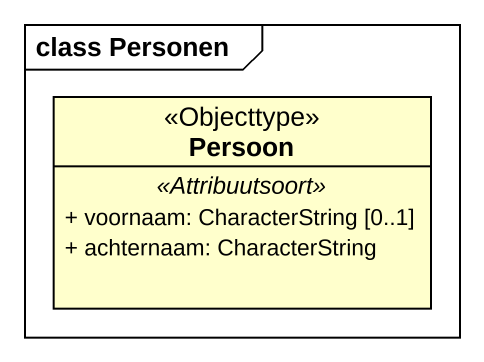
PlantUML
@startuml
mainframe class Personen
hide circle
hide empty members
skinparam classAttributeIconSize 0
class Persoon <<Objecttype>> {
  .. <<Attribuutsoort>> ..
  + voornaam: CharacterString [0..1]
  + achternaam: CharacterString
}
@enduml
